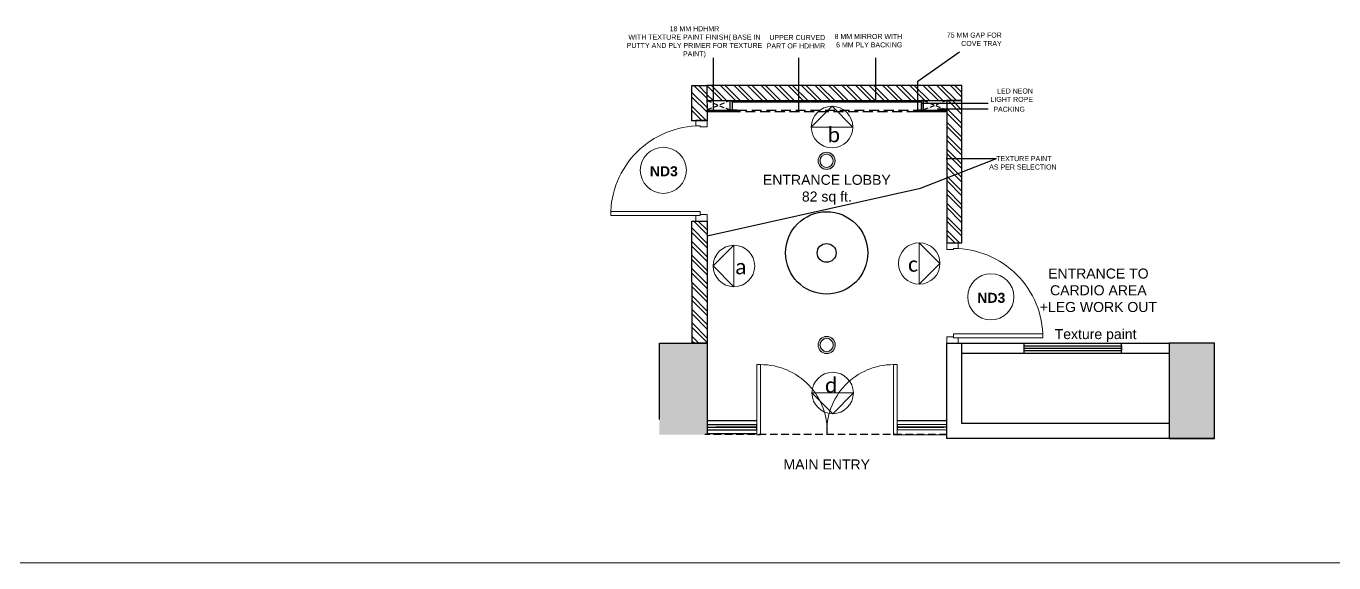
# Model space of a CAD drawing. Header units: millimetres. Extents: x 1464389 to 1998638, y -29162 to 256806.
# Drawn here: x 1628250 to 1641280, y 118464 to 123811 of the extents above; entities that cross this region are included whole.
import ezdxf

# ---------------------------------------------------------------- set-up
doc = ezdxf.new("R2010")
doc.units = ezdxf.units.MM
doc.header["$LTSCALE"] = 15
for name, pattern in [('CONTINOUS', [0]), ('DASHED', [0.75, 0.5, -0.25]), ('DASHED2', [0.375, 0.25, -0.125])]:
    doc.linetypes.add(name, pattern=pattern)
doc.layers.get('0').update_dxf_attribs({"lineweight": 5})
for name, color, linetype, lineweight in [('A-DOOR', 4, 'Continuous', 0), ('DOOR', 124, 'Continuous', 9), ('Hatch', 252, 'Continuous', 15), ('I-ANNO-SYMB', 6, 'Continuous', 20), ('ledge wall line', 252, 'Continuous', 13)]:
    doc.layers.add(name, color=color, linetype=linetype, lineweight=lineweight)
for name, color, linetype in [('A-ELEV-XTHK', 2, 'Continuous'), ('A-TEXT', 4, 'Continuous'), ('A-WNDW', 4, 'Continuous'), ('GFC Columns', 6, 'Continuous'), ('GFC Walls', 14, 'Continuous'), ('NEW WALL', 5, 'Continuous'), ('S-col-3', 3, 'Continuous'), ('Text', 250, 'Continuous')]:
    doc.layers.add(name, color=color, linetype=linetype)
doc.layers.add('Lighting', color=7, linetype='DASHED', lineweight=9, true_color=0xff870f)
doc.layers.add('Panelling', color=7, linetype='Continuous', lineweight=25, true_color=0x753b00)
doc.layers.add('TEXTS', color=7, linetype='Continuous', true_color=0x636466)
doc.styles.add('ARIAL', font='arial.ttf')
doc.styles.add('ELEVATION', font='calibri.ttf', dxfattribs={"height": 0.2})
doc.dimstyles.new('SC-25', dxfattribs={"dimtxt": 60, "dimasz": 30, "dimexe": 0, "dimexo": 0, "dimgap": 25, "dimtad": 0, "dimdec": 0, "dimzin": 0, "dimdsep": 46, "dimtxsty": 'ARIAL', "dimblk": 'ARCHTICK', "dimcen": 0.09, "dimdle": 3, "dimclrd": 251, "dimclre": 251, "dimclrt": 1, "dimadec": 0, "dimazin": 0, "dimtfac": 1, "dimtdec": 0, "dimtofl": 0, "dimtmove": 0, "dimatfit": 2, "dimfxl": 100, "dimtolj": 1, "dimtzin": 0, "dimarcsym": 0})
pattern_1 = [(135, (357300, 365080.46), (-67.351921, -67.351921), []), (135, (357300, 365125.36), (-67.351921, -67.351921), [])]

# ---------------------------------------------------------------- blocks, each defined once
blk = doc.blocks.new('JJJ')
at = {"layer": 'A-DOOR'}
blk.add_lwpolyline([(9654, -285892), (10402, -285892), (10402, -285852), (9654, -285852)], close=True, dxfattribs=at)
blk.add_arc((9694, -285849), 708, 359.7642, 93.2615, dxfattribs=at)
blk = doc.blocks.new('D900')
for points in [[(0, 840), (0, 900), (100, 900), (100, 850), (60, 850), (60, 840)], [(0, 60), (0, 0), (100, 0), (100, 50), (60, 50), (60, 60)]]:
    blk.add_lwpolyline(points, close=True)
blk.add_lwpolyline([(60, 850, -0.414214), (860, 50), (60, 50), (60, 85), (859, 85)], format="xyb")
blk = doc.blocks.new('Hanging light')
h = blk.add_hatch(color=30)
h.dxf.hatch_style = 1
h.set_gradient(color1=(242, 103, 34), color2=(255, 255, 0), name='CYLINDER')
h.paths.add_polyline_path([(163326, 34665, 1), (163156, 34665, 1)])
h.paths.add_polyline_path([(163176, 34665, -1), (163306, 34665, -1)], flags=16)
at = {"color": 3}
for radius in [85.2, 65.2]:
    blk.add_circle((163241, 34665), radius, dxfattribs=at)
blk = doc.blocks.new('OP')
at = {"layer": 'I-ANNO-SYMB'}
for p, q in [((1278773, -242483, -1996037), (1278980, -242276, -1996037)), ((1278980, -242276, -1996037), (1279186, -242483, -1996037)), ((1279186, -242483, -1996037), (1278773, -242483, -1996037))]:
    blk.add_line(p, q, dxfattribs=at)
blk.add_circle((1278980, -242483, -1996037), 207, dxfattribs=at)
at = {"linetype": 'CONTINOUS', "insert": (1278936, -242484, -1445308), "char_height": 150, "attachment_point": 1, "style": 'ELEVATION'}
blk.add_mtext_dynamic_manual_height_columns('b', width=2149.98, gutter_width=0.598, heights=[0], dxfattribs=at)
blk = doc.blocks.new('_ArchTick')
at = {"color": 0, "linetype": 'ByBlock', "const_width": 0.15}
blk.add_lwpolyline([(-0.5, -0.5), (0.5, 0.5)], dxfattribs=at)

msp = doc.modelspace()

# ---------------------------------------------------------------- hatches: boundary and pattern name
at = {"layer": 'Hatch', "ltscale": 0.25, "true_color": 0xc7c8ca}
h = msp.add_hatch(color=9, dxfattribs=at)
h.dxf.hatch_style = 1
h.paths.add_polyline_path([(1636183.9, 123063.4), (1635283.9, 123063.4), (1635283.9, 123055.4), (1635286.9, 123055.4), (1636183.9, 123055.4)])
h = msp.add_hatch(color=9, dxfattribs=at)
h.dxf.hatch_style = 1
h.paths.add_polyline_path([(1637083.9, 123063.4), (1636183.9, 123063.4), (1636183.9, 123055.4), (1636186.9, 123055.4), (1637083.9, 123055.4)])
h = msp.add_hatch(color=9, dxfattribs=at)
h.dxf.hatch_style = 1
h.paths.add_polyline_path([(1637171.5, 123063.4), (1637083.9, 123063.4), (1637083.9, 123055.4), (1637086.9, 123055.4), (1637171.5, 123055.4)])
at = {"layer": 'ledge wall line'}
h = msp.add_hatch(dxfattribs=at)
h.set_pattern_fill('ANSI32', color=256, scale=10, angle=90)
h.set_pattern_definition([(135, (-890422.16, -781418.82), (-67.351921, -67.351921), []), (135, (-890422.16, -781373.92), (-67.351921, -67.351921), [])])
h.paths.add_polyline_path([(1635033.6, 123219.4), (1634883.6, 123219.4), (1634884.3, 122869.4), (1635034.3, 122869.4)])
h = msp.add_hatch(dxfattribs=at)
h.set_pattern_fill('ANSI32', color=256, scale=10, angle=90)
h.set_pattern_definition(pattern_1)
h.paths.add_polyline_path([(1637574, 123219.4), (1635033.7, 123219.4), (1635033.7, 123144.4), (1635033.9, 123069.4), (1637574, 123069.4)])
h = msp.add_hatch(dxfattribs=at)
h.set_pattern_fill('ANSI32', color=256, scale=10, angle=90)
h.set_pattern_definition([(135, (829664.84, 456008.5), (-67.351921, -67.351921), []), (135, (829664.84, 456053.41), (-67.351921, -67.351921), [])])
h.paths.add_polyline_path([(1637574, 123069.4), (1637424, 123069.4), (1637424, 121656.4), (1637574, 121656.4)])
h = msp.add_hatch(dxfattribs=at)
h.set_pattern_fill('ANSI32', color=256, scale=10, angle=90)
h.set_pattern_definition(pattern_1)
h.paths.add_polyline_path([(1635034.3, 121869.4), (1634884.3, 121869.4), (1634885, 120651.4), (1635035, 120651.4)])
at = {"layer": 'Lighting', "ltscale": 0.25}
h = msp.add_hatch(color=256, dxfattribs=at)
h.dxf.hatch_style = 1
h.paths.add_polyline_path([(1635286.4, 123053.8, 1), (1635284.1, 123053.8, 1)])
h = msp.add_hatch(color=256, dxfattribs=at)
h.dxf.hatch_style = 1
h.paths.add_polyline_path([(1635286.4, 123046.7, 1), (1635284.1, 123046.7, 1)])
h = msp.add_hatch(color=256, dxfattribs=at)
h.dxf.hatch_style = 1
h.paths.add_polyline_path([(1635286.4, 123039.4, 1), (1635284.1, 123039.4, 1)])
h = msp.add_hatch(color=256, dxfattribs=at)
h.dxf.hatch_style = 1
h.paths.add_polyline_path([(1635286.4, 123032.7, 1), (1635284.1, 123032.7, 1)])
h = msp.add_hatch(color=256, dxfattribs=at)
h.dxf.hatch_style = 1
h.paths.add_polyline_path([(1635286.4, 123025.6, 1), (1635284.1, 123025.6, 1)])
h = msp.add_hatch(color=256, dxfattribs=at)
h.dxf.hatch_style = 1
h.paths.add_polyline_path([(1635286.4, 123018, 1), (1635284.1, 123018, 1)])
h = msp.add_hatch(color=256, dxfattribs=at)
h.dxf.hatch_style = 1
h.paths.add_polyline_path([(1635286.4, 123007.5, 1), (1635284.1, 123007.5, 1)])
h = msp.add_hatch(color=256, dxfattribs=at)
h.dxf.hatch_style = 1
h.paths.add_polyline_path([(1635286.4, 122998.8, 1), (1635284.1, 122998.8, 1)])
h = msp.add_hatch(color=256, dxfattribs=at)
h.dxf.hatch_style = 1
h.paths.add_polyline_path([(1637168.9, 123053.6, -1), (1637171.2, 123053.6, -1)])
h = msp.add_hatch(color=256, dxfattribs=at)
h.dxf.hatch_style = 1
h.paths.add_polyline_path([(1637168.9, 123046.7, -1), (1637171.2, 123046.7, -1)])
h = msp.add_hatch(color=256, dxfattribs=at)
h.dxf.hatch_style = 1
h.paths.add_polyline_path([(1637168.9, 123039.4, -1), (1637171.2, 123039.4, -1)])
h = msp.add_hatch(color=256, dxfattribs=at)
h.dxf.hatch_style = 1
h.paths.add_polyline_path([(1637168.9, 123032.7, -1), (1637171.2, 123032.7, -1)])
h = msp.add_hatch(color=256, dxfattribs=at)
h.dxf.hatch_style = 1
h.paths.add_polyline_path([(1637168.9, 123025.6, -1), (1637171.2, 123025.6, -1)])
h = msp.add_hatch(color=256, dxfattribs=at)
h.dxf.hatch_style = 1
h.paths.add_polyline_path([(1637168.9, 123018, -1), (1637171.2, 123018, -1)])
h = msp.add_hatch(color=256, dxfattribs=at)
h.dxf.hatch_style = 1
h.paths.add_polyline_path([(1637168.9, 123007.5, -1), (1637171.2, 123007.5, -1)])
h = msp.add_hatch(color=256, dxfattribs=at)
h.dxf.hatch_style = 1
h.paths.add_polyline_path([(1637168.9, 122998.8, -1), (1637171.2, 122998.8, -1)])
h = msp.add_hatch(color=256, dxfattribs=at)
h.dxf.hatch_style = 1
h.paths.add_polyline_path([(1635286.4, 122991, 1), (1635284.1, 122991, 1)])
h = msp.add_hatch(color=256, dxfattribs=at)
h.dxf.hatch_style = 1
h.paths.add_polyline_path([(1635286.4, 122982.3, 1), (1635284.1, 122982.3, 1)])
h = msp.add_hatch(color=256, dxfattribs=at)
h.dxf.hatch_style = 1
h.paths.add_polyline_path([(1635288.9, 122977, 1), (1635286.6, 122977, 1)])
h = msp.add_hatch(color=256, dxfattribs=at)
h.dxf.hatch_style = 1
h.paths.add_polyline_path([(1635296.3, 122977, 1), (1635294, 122977, 1)])
h = msp.add_hatch(color=256, dxfattribs=at)
h.dxf.hatch_style = 1
h.paths.add_polyline_path([(1635306.1, 122977, 1), (1635303.8, 122977, 1)])
h = msp.add_hatch(color=256, dxfattribs=at)
h.dxf.hatch_style = 1
h.paths.add_polyline_path([(1635315.7, 122977, 1), (1635313.4, 122977, 1)])
h = msp.add_hatch(color=256, dxfattribs=at)
h.dxf.hatch_style = 1
h.paths.add_polyline_path([(1635324.6, 122977, 1), (1635322.3, 122977, 1)])
h = msp.add_hatch(color=256, dxfattribs=at)
h.dxf.hatch_style = 1
h.paths.add_polyline_path([(1635332.5, 122977, 1), (1635330.2, 122977, 1)])
h = msp.add_hatch(color=256, dxfattribs=at)
h.dxf.hatch_style = 1
h.paths.add_polyline_path([(1637124.4, 122977, -1), (1637126.8, 122977, -1)])
h = msp.add_hatch(color=256, dxfattribs=at)
h.dxf.hatch_style = 1
h.paths.add_polyline_path([(1637130.8, 122977, -1), (1637133.1, 122977, -1)])
h = msp.add_hatch(color=256, dxfattribs=at)
h.dxf.hatch_style = 1
h.paths.add_polyline_path([(1637139.6, 122977, -1), (1637141.9, 122977, -1)])
h = msp.add_hatch(color=256, dxfattribs=at)
h.dxf.hatch_style = 1
h.paths.add_polyline_path([(1637149.2, 122977, -1), (1637151.5, 122977, -1)])
h = msp.add_hatch(color=256, dxfattribs=at)
h.dxf.hatch_style = 1
h.paths.add_polyline_path([(1637159.1, 122977, -1), (1637161.4, 122977, -1)])
h = msp.add_hatch(color=256, dxfattribs=at)
h.dxf.hatch_style = 1
h.paths.add_polyline_path([(1637166.4, 122977, -1), (1637168.7, 122977, -1)])
h = msp.add_hatch(color=256, dxfattribs=at)
h.dxf.hatch_style = 1
h.paths.add_polyline_path([(1637168.9, 122991, -1), (1637171.2, 122991, -1)])
h = msp.add_hatch(color=256, dxfattribs=at)
h.dxf.hatch_style = 1
h.paths.add_polyline_path([(1637168.9, 122982.3, -1), (1637171.2, 122982.3, -1)])
at = {"layer": 'S-col-3'}
h = msp.add_hatch(color=1, dxfattribs=at)
h.dxf.hatch_style = 1
h.paths.add_polyline_path([(1635035, 120651.4), (1634560, 120651.4), (1634560, 119741.4), (1635035, 119741.4)])
h = msp.add_hatch(color=1, dxfattribs=at)
h.dxf.hatch_style = 1
h.paths.add_polyline_path([(1640089, 120651.4), (1639639, 120651.4), (1639639, 119701.4), (1640089, 119701.4)])
at = {"layer": 'TEXTS', "ltscale": 0.25}
h = msp.add_hatch(color=32, dxfattribs=at)
h.dxf.hatch_style = 1
h.paths.add_polyline_path([(1637171.5, 123069.4), (1635283.9, 123069.4), (1635283.9, 123063.4), (1635933.9, 123063.4), (1637171.5, 123063.4)])

# ---------------------------------------------------------------- linework, layer by layer
at = {"ltscale": 0.25}
msp.add_line((1615220.4, 118464), (1662718.6, 118464), dxfattribs=at)
for centre in [(1634598.6, 122375.3), (1637861.6, 121114.2)]:
    msp.add_circle(centre, 230)
at = {"layer": 'A-WNDW', "ltscale": 0.5}
for p, q in [((1635035, 119882.3), (1635529.4, 119882.1)), ((1636929.4, 119882.2), (1637424, 119882.3)), ((1635035, 119751.1), (1635529.4, 119751.4)), ((1636929.4, 119740.7), (1637424, 119741.3))]:
    msp.add_line(p, q, dxfattribs=at)
at = {"layer": 'A-WNDW', "ltscale": 0.5, "const_width": 14.1}
for points in [[(1638194, 120601.4), (1639164, 120601.4)], [(1638194, 120601.4), (1639164, 120601.4)], [(1635529.4, 119815.7), (1635035, 119815.4)], [(1637424, 119816.3), (1636929.4, 119815.7)]]:
    msp.add_lwpolyline(points, dxfattribs=at)
at = {"layer": 'A-WNDW', "ltscale": 0.5}
for points in [[(1638194, 120626.4), (1639164, 120626.4), (1639164, 120576.4), (1638194, 120576.4)], [(1638194, 120626.4), (1639164, 120626.4), (1639164, 120576.4), (1638194, 120576.4)], [(1635529.4, 119840.6), (1635035, 119840.4), (1635035, 119790.4), (1635529.4, 119790.6)], [(1637424, 119841.3), (1636929.4, 119840.7), (1636929.4, 119790.7), (1637424, 119791.3)]]:
    msp.add_lwpolyline(points, close=True, dxfattribs=at)
at = {"layer": 'GFC Columns'}
msp.add_line((1635035, 120651.4), (1635035, 119741.4), dxfattribs=at)
msp.add_lwpolyline([(1634560, 119891.4), (1634560, 120651.4), (1635035, 120651.4), (1635035, 119891.4)], dxfattribs=at)
at = {"layer": 'GFC Walls'}
for p, q in [((1637424, 119701.4), (1637424, 120651.4)), ((1637424, 120651.4), (1639639, 120651.4)), ((1637574, 119851.4), (1637574, 120651.4)), ((1639639, 120551.4), (1637574, 120551.4)), ((1639639, 120551.4), (1637574, 120551.4)), ((1638194, 120551.4), (1638194, 120651.4)), ((1638194, 120551.4), (1638194, 120651.4)), ((1639164, 120551.4), (1639164, 120651.4)), ((1639164, 120551.4), (1639164, 120651.4)), ((1639639, 119851.4), (1637574, 119851.4)), ((1640089, 119701.4), (1637424, 119701.4)), ((1640089, 119701.4), (1639639, 119701.4))]:
    msp.add_line(p, q, dxfattribs=at)
msp.add_lwpolyline([(1639639, 119701.4), (1640089, 119701.4), (1640089, 120651.4), (1639639, 120651.4), (1639639, 119701.4)], dxfattribs=at)
at = {"layer": 'GFC Walls', "color": 252, "linetype": 'DASHED2', "ltscale": 20, "true_color": 0x939598}
msp.add_lwpolyline([(1637424, 119741.3), (1635011.1, 119741.6)], dxfattribs=at)
at = {"layer": 'I-ANNO-SYMB'}
for p, q in [((1635095.9, 121421.9, -1996036.8), (1635302.4, 121628.4, -1996036.8)), ((1635302.4, 121628.4, -1996036.8), (1635302.4, 121215.3, -1996036.8)), ((1637148.5, 121653.3, -1996036.8), (1637148.5, 121240.2, -1996036.8)), ((1637355, 121446.8, -1996036.8), (1637148.5, 121653.3, -1996036.8)), ((1637148.5, 121240.2, -1996036.8), (1637355, 121446.8, -1996036.8)), ((1635302.4, 121215.3, -1996036.8), (1635095.9, 121421.9, -1996036.8)), ((1636492.6, 120156.3, -1996036.8), (1636079.5, 120156.3, -1996036.8)), ((1636079.5, 120156.3, -1996036.8), (1636286, 119949.8, -1996036.8)), ((1636286, 119949.8, -1996036.8), (1636492.6, 120156.3, -1996036.8))]:
    msp.add_line(p, q, dxfattribs=at)
for centre in [(1635302.4, 121421.9, -1996036.8), (1637148.5, 121446.8, -1996036.8), (1636286, 120156.3, -1996036.8)]:
    msp.add_circle(centre, 206.5, dxfattribs=at)
at = {"layer": 'Lighting', "ltscale": 0.25}
for points in [[(1635286.9, 123055.4), (1635283.9, 123055.4), (1635283.9, 122975.4), (1635333.9, 122975.4), (1635333.9, 122978.4), (1635286.9, 122978.4), (1635286.9, 123055.4)], [(1637168.5, 123055.4), (1637171.5, 123055.4), (1637171.5, 122975.4), (1637124, 122975.4), (1637124, 122978.4), (1637168.5, 122978.4), (1637168.5, 123055.4)]]:
    msp.add_lwpolyline(points, dxfattribs=at)
for centre in [(1635285.3, 123053.8), (1635285.3, 123046.7), (1635285.3, 123039.4), (1635285.3, 123032.7), (1635285.3, 123025.6), (1635285.3, 123018), (1635285.3, 123007.5), (1635285.3, 122998.8), (1637170.1, 123053.6), (1637170.1, 123046.7), (1637170.1, 123039.4), (1637170.1, 123032.7), (1637170.1, 123025.6), (1637170.1, 123018), (1637170.1, 123007.5), (1637170.1, 122998.8), (1635285.3, 122991), (1635285.3, 122982.3), (1635287.8, 122977), (1635295.1, 122977), (1635305, 122977), (1635314.6, 122977), (1635323.4, 122977), (1635331.4, 122977), (1637125.6, 122977), (1637131.9, 122977), (1637140.8, 122977), (1637150.4, 122977), (1637160.2, 122977), (1637167.6, 122977), (1637170.1, 122991), (1637170.1, 122982.3)]:
    msp.add_circle(centre, 1.15, dxfattribs=at)
at = {"layer": 'NEW WALL', "color": 5, "ltscale": 0.25}
for points in [[(1634883.6, 123219.4), (1635033.6, 123219.4), (1635034.3, 122869.4), (1634884.3, 122869.4)], [(1635033.7, 123069.4), (1637574, 123069.4), (1637574, 123219.4), (1635033.7, 123219.4)], [(1637424, 121651.4), (1637574, 121651.4), (1637574, 123069.4), (1637424, 123069.4)], [(1634884.3, 121869.4), (1635034.3, 121869.4), (1635035, 120651.4), (1634885, 120651.4)]]:
    msp.add_lwpolyline(points, close=True, dxfattribs=at)
at = {"layer": 'Panelling', "linetype": 'DASHED', "ltscale": 6}
for p, q in [((1635033.9, 123069.4), (1635265.9, 122975.4)), ((1635265.9, 123069.4), (1635034, 122975.4)), ((1637421.5, 123069.4), (1637189.5, 122975.4)), ((1637189.5, 123069.4), (1637423.8, 122975.4))]:
    msp.add_line(p, q, dxfattribs=at)
at = {"layer": 'Panelling'}
for points in [[(1635283.9, 123069.4), (1635283.9, 122975.4), (1635265.9, 122975.4), (1635265.9, 123069.4)], [(1637171.5, 123069.4), (1637171.5, 122975.4), (1637189.5, 122975.4), (1637189.5, 123069.4)], [(1635034, 122975.4), (1635333.9, 122975.4), (1635333.9, 122957.4), (1635034, 122957.4)], [(1637124, 122975.4), (1637424, 122975.4), (1637424, 122957.4), (1637124, 122957.4)]]:
    msp.add_lwpolyline(points, close=True, dxfattribs=at)
at = {"layer": 'Panelling', "linetype": 'DASHED', "ltscale": 13}
msp.add_lwpolyline([(1635333.9, 122975.4), (1637124, 122975.4), (1637124, 122957.4), (1635333.9, 122957.4)], close=True, dxfattribs=at)
at = {"layer": 'TEXTS', "ltscale": 0.25}
for points in [[(1635283.9, 123069.4), (1637171.5, 123069.4), (1637171.5, 123063.4), (1635283.9, 123063.4)], [(1635283.9, 123063.4), (1636183.9, 123063.4), (1636183.9, 123055.4), (1635283.9, 123055.4)], [(1636183.9, 123063.4), (1637083.9, 123063.4), (1637083.9, 123055.4), (1636183.9, 123055.4)], [(1637083.9, 123063.4), (1637171.5, 123063.4), (1637171.5, 123055.4), (1637083.9, 123055.4)]]:
    msp.add_lwpolyline(points, close=True, dxfattribs=at)
for radius in [410, 93.9]:
    msp.add_circle((1636226, 121552.1), radius, dxfattribs=at)

# ---------------------------------------------------------------- block references
for p in [(1472984.3, 87804.1), (1472985.3, 85969.6)]:
    msp.add_blockref('Hanging light', p)
at = {"layer": 'A-ELEV-XTHK'}
for p, xscale, yscale, zscale, rotation in [((1902362.2, 110730.5), -0.9333333333327936, 0.9333333333327936, 0.9333333333327936, 270), ((1370096.6, 110730.5), 0.9333333333327949, 0.9333333333327949, 0.9333333333327949, 90)]:
    msp.add_blockref('JJJ', p, dxfattribs=dict(at, xscale=xscale, yscale=yscale, zscale=zscale, rotation=rotation))
at = {"layer": 'DOOR', "xscale": -1.116678623133509, "yscale": 1.116678623133509, "zscale": 1.116678623133509, "rotation": 359.9999999804764}
msp.add_blockref('D900', (1635034.3, 121869.4), dxfattribs=at)
at = {"layer": 'DOOR', "xscale": 1.113042594871958, "yscale": 1.113042594871958, "zscale": 1.113042594871958}
msp.add_blockref('D900', (1637424, 120649.7), dxfattribs=at)
at = {"layer": 'TEXTS'}
msp.add_blockref('OP', (357300, 365288.5), dxfattribs=at)

# ---------------------------------------------------------------- texts
at = {"linetype": 'CONTINOUS', "char_height": 150, "style": 'ELEVATION'}
for s, insert, attachment_point in [('a', (1635314.8, 121489.7, -1445308.2), 1), ('c', (1637136, 121514.6, -1445308.2), 3), ('d', (1636209.9, 120157.7, -1445308.2), 7)]:
    msp.add_mtext_dynamic_manual_height_columns(s, width=2149.985, gutter_width=0.598, heights=[0], dxfattribs=dict(at, insert=insert, attachment_point=attachment_point))
at = {"layer": 'A-TEXT', "ltscale": 0.25, "char_height": 100, "attachment_point": 1, "style": 'ARIAL'}
for insert in [(1633952, 122415.6), (1637215, 121154.5)]:
    msp.add_mtext_dynamic_manual_height_columns('\\pxqc;{\\fArial|b1|i0|c0|p34;ND3}', width=1302.77, gutter_width=250, heights=[0], dxfattribs=dict(at, insert=insert))
at = {"layer": 'Text', "attachment_point": 3, "style": 'ARIAL'}
for s, insert, char_height, width in [('\\pxqc;18 MM HDHMR\\PWITH TEXTURE PAINT FINISH( BASE IN PUTTY AND PLY PRIMER FOR TEXTURE PAINT)', (1635591.9, 123810.6), 50, 1366.507), ('UPPER CURVED\\P PART OF HDHMR', (1636210.8, 123722.9), 50, 2858.77), ('8 MM MIRROR WITH \\P6 MM PLY BACKING', (1636979.9, 123733.6), 50, 2858.77), ('75 MM GAP FOR COVE TRAY', (1637970.5, 123747.2), 50, 568.196), ('LED NEON LIGHT ROPE', (1638281.4, 123190), 50, 568.196), ('\\pxqc; PACKING', (1639464, 123008.5), 50, 2858.77), ('\\pxqc; TEXTURE PAINT \\PAS PER SELECTION', (1639610.8, 122516.4), 50, 2858.77), ('\\pxql;Texture paint ', (1640635.5, 120793.3), 100, 2137.719)]:
    msp.add_mtext(s, dxfattribs=dict(at, insert=insert, char_height=char_height, width=width))
at = {"layer": 'Text', "ltscale": 0.25, "char_height": 100, "attachment_point": 1, "style": 'ARIAL'}
for s, width, gutter_width, insert in [('\\pxqc;ENTRANCE LOBBY\\P82 sq ft.', 2046.696, 108.9, (1635204.6, 122330.4)), ('\\pxqc;ENTRANCE TO CARDIO AREA +LEG WORK OUT', 1302.77, 250, (1638281.8, 121396.6)), ('\\pxqc;MAIN ENTRY', 1689.485, 250, (1635382.1, 119494.6))]:
    msp.add_mtext_dynamic_manual_height_columns(s, width=width, gutter_width=gutter_width, heights=[0], dxfattribs=dict(at, insert=insert))

# ---------------------------------------------------------------- leaders
at = {"layer": 'TEXTS'}
for points in [[(1637133.5, 122974.8), (1637133.5, 123262.9), (1637549.6, 123556.8)], [(1635099.3, 122972), (1635099.3, 123280.7), (1635099.3, 123496.5)], [(1635947.9, 122968.9), (1635947.9, 123280.7), (1635947.9, 123496.5)], [(1636717.1, 123057.4), (1636717.1, 123280.7), (1636717.1, 123496.5)], [(1637169.4, 123043.6), (1637619.5, 123043.6), (1637835.3, 123043.6)], [(1637331.3, 122985.9), (1637619.5, 122985.9), (1637835.3, 122985.9)], [(1635034.3, 121722.5), (1637160, 122197.3), (1637919.2, 122493.8)], [(1637415.2, 122493.8), (1637703.3, 122493.8), (1637919.2, 122493.8)]]:
    msp.add_leader(points, dimstyle='SC-25', override={"dimtad": 0}, dxfattribs=at)

doc.saveas('drawing.dxf')
